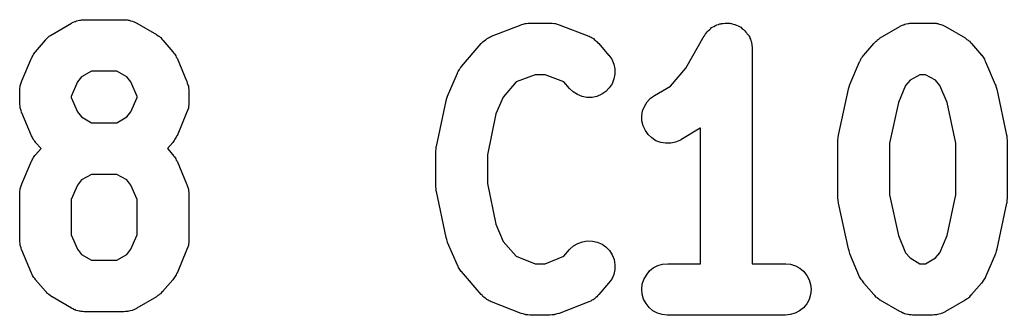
# Model space of a CAD drawing. Extents: x 137.1 to 164.6, y -146.9 to -60.6.
# Drawn here: x 145.522 to 148.398, y -127.202 to -126.342 of the extents above; entities that cross this region are included whole.
import ezdxf

# ---------------------------------------------------------------- set-up
doc = ezdxf.new("R2010")
doc.units = 0
doc.layers.add('BLACK', color=7, linetype='CONTINUOUS')

msp = doc.modelspace()

# ---------------------------------------------------------------- linework, layer by layer
at = {"layer": 'BLACK', "linetype": 'CONTINUOUS'}
for p, q in [((145.699, -126.343), (145.702, -126.342)), ((145.702, -126.342), (145.706, -126.342)), ((145.706, -126.342), (145.711, -126.342)), ((145.711, -126.342), (145.825, -126.342)), ((145.825, -126.342), (145.826, -126.342)), ((145.826, -126.342), (145.831, -126.342)), ((145.831, -126.342), (145.835, -126.342)), ((145.835, -126.342), (145.838, -126.343)), ((145.616, -126.385), (145.673, -126.352)), ((145.673, -126.352), (145.674, -126.351)), ((145.674, -126.351), (145.678, -126.349)), ((145.678, -126.349), (145.682, -126.347)), ((145.682, -126.347), (145.685, -126.347)), ((145.685, -126.347), (145.687, -126.345)), ((145.687, -126.345), (145.692, -126.344)), ((145.692, -126.344), (145.696, -126.343)), ((145.696, -126.343), (145.699, -126.343)), ((145.838, -126.343), (145.841, -126.343)), ((145.841, -126.343), (145.845, -126.345)), ((145.845, -126.345), (145.85, -126.346)), ((145.85, -126.346), (145.852, -126.347)), ((145.852, -126.347), (145.855, -126.348)), ((145.855, -126.348), (145.859, -126.35)), ((145.859, -126.35), (145.863, -126.352)), ((145.863, -126.352), (145.92, -126.385)), ((146.896, -126.39), (146.982, -126.357)), ((146.982, -126.357), (146.983, -126.356)), ((146.983, -126.356), (146.988, -126.355)), ((146.988, -126.355), (146.994, -126.353)), ((146.994, -126.353), (146.996, -126.353)), ((146.996, -126.353), (146.997, -126.353)), ((146.997, -126.353), (147.003, -126.352)), ((147.003, -126.352), (147.009, -126.352)), ((147.009, -126.352), (147.066, -126.352)), ((147.066, -126.352), (147.067, -126.352)), ((147.067, -126.352), (147.073, -126.352)), ((147.073, -126.352), (147.079, -126.353)), ((147.079, -126.353), (147.08, -126.353)), ((147.08, -126.353), (147.082, -126.353)), ((147.082, -126.353), (147.087, -126.355)), ((147.087, -126.355), (147.093, -126.357)), ((147.093, -126.357), (147.179, -126.39)), ((147.528, -126.373), (147.532, -126.37)), ((147.532, -126.37), (147.535, -126.367)), ((147.535, -126.367), (147.537, -126.365)), ((147.537, -126.365), (147.539, -126.364)), ((147.539, -126.364), (147.543, -126.362)), ((147.543, -126.362), (147.548, -126.359)), ((147.548, -126.359), (147.55, -126.358)), ((147.55, -126.358), (147.552, -126.357)), ((147.552, -126.357), (147.557, -126.356)), ((147.557, -126.356), (147.561, -126.354)), ((147.561, -126.354), (147.564, -126.354)), ((147.564, -126.354), (147.566, -126.353)), ((147.566, -126.353), (147.571, -126.353)), ((147.571, -126.353), (147.576, -126.352)), ((147.576, -126.352), (147.578, -126.352)), ((147.578, -126.352), (147.581, -126.352)), ((147.581, -126.352), (147.586, -126.352)), ((147.586, -126.352), (147.59, -126.352)), ((147.59, -126.352), (147.593, -126.353)), ((147.593, -126.353), (147.595, -126.353)), ((147.595, -126.353), (147.6, -126.355)), ((147.6, -126.355), (147.605, -126.356)), ((147.605, -126.356), (147.607, -126.357)), ((147.607, -126.357), (147.609, -126.358)), ((147.609, -126.358), (147.614, -126.36)), ((147.614, -126.36), (147.618, -126.362)), ((147.618, -126.362), (147.62, -126.363)), ((147.62, -126.363), (147.622, -126.364)), ((147.622, -126.364), (147.626, -126.368)), ((147.626, -126.368), (147.63, -126.37)), ((147.63, -126.37), (147.632, -126.372)), ((148.028, -126.395), (148.085, -126.362)), ((148.085, -126.362), (148.086, -126.361)), ((148.086, -126.361), (148.09, -126.359)), ((148.09, -126.359), (148.095, -126.357)), ((148.095, -126.357), (148.097, -126.357)), ((148.097, -126.357), (148.1, -126.355)), ((148.1, -126.355), (148.104, -126.354)), ((148.104, -126.354), (148.109, -126.353)), ((148.109, -126.353), (148.111, -126.353)), ((148.111, -126.353), (148.114, -126.352)), ((148.114, -126.352), (148.119, -126.352)), ((148.119, -126.352), (148.123, -126.352)), ((148.123, -126.352), (148.18, -126.352)), ((148.18, -126.352), (148.181, -126.352)), ((148.181, -126.352), (148.186, -126.352)), ((148.186, -126.352), (148.191, -126.352)), ((148.191, -126.352), (148.193, -126.353)), ((148.193, -126.353), (148.196, -126.353)), ((148.196, -126.353), (148.2, -126.355)), ((148.2, -126.355), (148.205, -126.356)), ((148.205, -126.356), (148.207, -126.357)), ((148.207, -126.357), (148.21, -126.358)), ((148.21, -126.358), (148.214, -126.36)), ((148.214, -126.36), (148.218, -126.362)), ((148.218, -126.362), (148.275, -126.395)), ((145.597, -126.4), (145.601, -126.397)), ((145.597, -126.401), (145.597, -126.4)), ((145.601, -126.397), (145.604, -126.394)), ((145.604, -126.394), (145.606, -126.392)), ((145.606, -126.392), (145.608, -126.39)), ((145.608, -126.39), (145.612, -126.388)), ((145.612, -126.388), (145.616, -126.385)), ((145.92, -126.385), (145.921, -126.386)), ((145.921, -126.386), (145.925, -126.389)), ((145.925, -126.389), (145.929, -126.391)), ((145.929, -126.391), (145.931, -126.393)), ((145.931, -126.393), (145.933, -126.394)), ((145.933, -126.394), (145.936, -126.398)), ((145.936, -126.398), (145.939, -126.401)), ((146.875, -126.403), (146.878, -126.4)), ((146.878, -126.4), (146.88, -126.399)), ((146.88, -126.399), (146.883, -126.397)), ((146.883, -126.397), (146.887, -126.395)), ((146.887, -126.395), (146.89, -126.393)), ((146.89, -126.393), (146.893, -126.392)), ((146.893, -126.392), (146.896, -126.39)), ((147.179, -126.39), (147.18, -126.39)), ((147.18, -126.39), (147.183, -126.392)), ((147.183, -126.392), (147.186, -126.393)), ((147.186, -126.393), (147.189, -126.395)), ((147.189, -126.395), (147.193, -126.397)), ((147.193, -126.397), (147.195, -126.399)), ((147.195, -126.399), (147.198, -126.401)), ((147.462, -126.483), (147.515, -126.389)), ((147.515, -126.389), (147.516, -126.389)), ((147.516, -126.389), (147.517, -126.387)), ((147.517, -126.387), (147.518, -126.384)), ((147.518, -126.384), (147.521, -126.381)), ((147.521, -126.381), (147.524, -126.377)), ((147.524, -126.377), (147.526, -126.375)), ((147.526, -126.375), (147.528, -126.373)), ((147.632, -126.372), (147.634, -126.374)), ((147.634, -126.374), (147.637, -126.378)), ((147.637, -126.378), (147.64, -126.381)), ((147.64, -126.381), (147.641, -126.383)), ((147.641, -126.383), (147.643, -126.385)), ((147.643, -126.385), (147.645, -126.389)), ((147.645, -126.389), (147.648, -126.393)), ((147.648, -126.393), (147.648, -126.396)), ((147.648, -126.396), (147.65, -126.398)), ((147.65, -126.398), (147.651, -126.403)), ((148.019, -126.402), (148.02, -126.4)), ((148.02, -126.4), (148.024, -126.398)), ((148.024, -126.398), (148.028, -126.395)), ((148.275, -126.395), (148.276, -126.396)), ((148.276, -126.396), (148.28, -126.399)), ((148.28, -126.399), (148.284, -126.401)), ((145.568, -126.435), (145.597, -126.401)), ((145.939, -126.401), (145.968, -126.435)), ((146.809, -126.478), (146.866, -126.411)), ((146.866, -126.411), (146.867, -126.41)), ((146.867, -126.41), (146.869, -126.408)), ((146.869, -126.408), (146.871, -126.406)), ((146.871, -126.406), (146.875, -126.403)), ((147.198, -126.401), (147.201, -126.404)), ((147.201, -126.404), (147.204, -126.406)), ((147.204, -126.406), (147.206, -126.409)), ((147.206, -126.409), (147.209, -126.411)), ((147.209, -126.411), (147.237, -126.445)), ((147.651, -126.403), (147.653, -126.407)), ((147.653, -126.407), (147.653, -126.41)), ((147.653, -126.41), (147.654, -126.412)), ((147.654, -126.412), (147.654, -126.417)), ((147.654, -126.417), (147.655, -126.422)), ((147.655, -126.422), (147.655, -126.424)), ((147.655, -126.424), (147.655, -126.427)), ((147.655, -126.427), (147.655, -127.052)), ((147.98, -126.445), (148.009, -126.411)), ((148.009, -126.411), (148.01, -126.41)), ((148.01, -126.41), (148.013, -126.407)), ((148.013, -126.407), (148.016, -126.404)), ((148.016, -126.404), (148.019, -126.402)), ((148.284, -126.401), (148.286, -126.403)), ((148.286, -126.403), (148.288, -126.404)), ((148.288, -126.404), (148.291, -126.408)), ((148.291, -126.408), (148.294, -126.411)), ((148.294, -126.411), (148.323, -126.445)), ((145.528, -126.52), (145.556, -126.454)), ((145.556, -126.454), (145.557, -126.453)), ((145.557, -126.453), (145.558, -126.45)), ((145.558, -126.45), (145.56, -126.447)), ((145.56, -126.447), (145.562, -126.443)), ((145.562, -126.443), (145.564, -126.44)), ((145.564, -126.44), (145.566, -126.437)), ((145.566, -126.437), (145.568, -126.435)), ((145.968, -126.435), (145.968, -126.435)), ((145.968, -126.435), (145.97, -126.438)), ((145.97, -126.438), (145.973, -126.441)), ((145.973, -126.441), (145.975, -126.444)), ((145.975, -126.444), (145.977, -126.447)), ((145.977, -126.447), (145.978, -126.451)), ((145.978, -126.451), (145.98, -126.454)), ((145.98, -126.454), (146.008, -126.52)), ((147.237, -126.445), (147.238, -126.445)), ((147.238, -126.445), (147.246, -126.457)), ((147.246, -126.457), (147.252, -126.471)), ((147.971, -126.46), (147.972, -126.457)), ((147.972, -126.457), (147.974, -126.453)), ((147.974, -126.453), (147.976, -126.45)), ((147.976, -126.45), (147.978, -126.447)), ((147.978, -126.447), (147.98, -126.445)), ((148.323, -126.445), (148.324, -126.445)), ((148.324, -126.445), (148.326, -126.448)), ((148.326, -126.448), (148.328, -126.451)), ((148.328, -126.451), (148.33, -126.454)), ((148.33, -126.454), (148.332, -126.457)), ((148.332, -126.457), (148.333, -126.461)), ((146.803, -126.487), (146.805, -126.483)), ((146.805, -126.483), (146.807, -126.481)), ((146.807, -126.481), (146.809, -126.478)), ((147.252, -126.471), (147.255, -126.485)), ((147.255, -126.485), (147.255, -126.5)), ((147.417, -126.535), (147.462, -126.483)), ((147.94, -126.53), (147.968, -126.464)), ((147.968, -126.464), (147.969, -126.463)), ((147.969, -126.463), (147.971, -126.46)), ((148.333, -126.461), (148.335, -126.464)), ((148.335, -126.464), (148.363, -126.53)), ((145.702, -126.508), (145.69, -126.523)), ((145.731, -126.492), (145.702, -126.508)), ((145.805, -126.492), (145.731, -126.492)), ((145.834, -126.508), (145.805, -126.492)), ((145.846, -126.523), (145.834, -126.508)), ((146.768, -126.564), (146.797, -126.497)), ((146.797, -126.496), (146.799, -126.493)), ((146.797, -126.497), (146.797, -126.496)), ((146.799, -126.493), (146.801, -126.49)), ((146.801, -126.49), (146.803, -126.487)), ((147.023, -126.502), (146.968, -126.523)), ((147.052, -126.502), (147.023, -126.502)), ((147.107, -126.523), (147.052, -126.502)), ((147.252, -126.514), (147.247, -126.528)), ((147.255, -126.5), (147.252, -126.514)), ((148.143, -126.502), (148.115, -126.518)), ((148.16, -126.502), (148.143, -126.502)), ((148.189, -126.518), (148.16, -126.502)), ((145.522, -126.544), (145.523, -126.534)), ((145.522, -126.549), (145.522, -126.544)), ((145.523, -126.534), (145.528, -126.52)), ((145.69, -126.523), (145.672, -126.565)), ((145.864, -126.565), (145.846, -126.523)), ((146.008, -126.52), (146.009, -126.521)), ((146.009, -126.521), (146.01, -126.527)), ((146.01, -126.527), (146.013, -126.535)), ((146.013, -126.535), (146.014, -126.55)), ((146.968, -126.523), (146.93, -126.567)), ((147.123, -126.542), (147.107, -126.523)), ((147.134, -126.552), (147.123, -126.542)), ((147.239, -126.54), (147.229, -126.551)), ((147.247, -126.528), (147.239, -126.54)), ((147.371, -126.562), (147.417, -126.535)), ((147.907, -126.678), (147.936, -126.544)), ((147.936, -126.543), (147.938, -126.537)), ((147.936, -126.544), (147.936, -126.543)), ((147.938, -126.537), (147.94, -126.53)), ((148.102, -126.533), (148.081, -126.583)), ((148.115, -126.518), (148.102, -126.533)), ((148.202, -126.533), (148.189, -126.518)), ((148.223, -126.583), (148.202, -126.533)), ((148.363, -126.53), (148.363, -126.53)), ((148.363, -126.53), (148.363, -126.53)), ((148.363, -126.53), (148.364, -126.53)), ((148.364, -126.53), (148.364, -126.531)), ((148.364, -126.531), (148.366, -126.538)), ((148.366, -126.538), (148.368, -126.544)), ((148.368, -126.544), (148.396, -126.678)), ((145.522, -126.55), (145.522, -126.549)), ((145.522, -126.583), (145.522, -126.55)), ((145.672, -126.565), (145.672, -126.568)), ((145.672, -126.568), (145.69, -126.61)), ((145.846, -126.61), (145.864, -126.568)), ((145.864, -126.568), (145.864, -126.565)), ((146.014, -126.55), (146.014, -126.583)), ((146.764, -126.577), (146.766, -126.57)), ((146.766, -126.57), (146.768, -126.564)), ((146.93, -126.567), (146.909, -126.616)), ((147.146, -126.56), (147.134, -126.552)), ((147.16, -126.565), (147.146, -126.56)), ((147.174, -126.568), (147.16, -126.565)), ((147.189, -126.568), (147.174, -126.568)), ((147.203, -126.565), (147.189, -126.568)), ((147.217, -126.559), (147.203, -126.565)), ((147.229, -126.551), (147.217, -126.559)), ((147.349, -126.581), (147.359, -126.57)), ((147.359, -126.57), (147.371, -126.562)), ((145.523, -126.598), (145.522, -126.583)), ((145.526, -126.606), (145.523, -126.598)), ((146.013, -126.599), (146.008, -126.613)), ((146.014, -126.585), (146.013, -126.599)), ((146.014, -126.583), (146.014, -126.584)), ((146.014, -126.584), (146.014, -126.585)), ((146.736, -126.711), (146.764, -126.578)), ((146.764, -126.578), (146.764, -126.577)), ((146.764, -126.578), (146.764, -126.578)), ((146.764, -126.578), (146.764, -126.578)), ((146.764, -126.578), (146.764, -126.578)), ((147.336, -126.607), (147.342, -126.594)), ((147.342, -126.594), (147.349, -126.581)), ((148.081, -126.583), (148.055, -126.701)), ((148.248, -126.701), (148.223, -126.583)), ((145.527, -126.612), (145.526, -126.606)), ((145.528, -126.613), (145.527, -126.612)), ((145.556, -126.68), (145.528, -126.613)), ((145.69, -126.61), (145.702, -126.625)), ((145.702, -126.625), (145.731, -126.642)), ((145.805, -126.642), (145.834, -126.625)), ((145.834, -126.625), (145.846, -126.61)), ((146.008, -126.613), (145.98, -126.68)), ((146.909, -126.616), (146.884, -126.735)), ((147.334, -126.622), (147.336, -126.607)), ((147.334, -126.636), (147.334, -126.622)), ((145.731, -126.642), (145.805, -126.642)), ((147.338, -126.651), (147.334, -126.636)), ((147.344, -126.664), (147.338, -126.651)), ((147.504, -126.658), (147.447, -126.691)), ((147.505, -126.657), (147.504, -126.658)), ((147.505, -127.052), (147.505, -126.657)), ((145.558, -126.683), (145.556, -126.68)), ((145.559, -126.686), (145.558, -126.683)), ((145.561, -126.689), (145.559, -126.686)), ((145.976, -126.687), (145.974, -126.69)), ((145.978, -126.684), (145.976, -126.687)), ((145.979, -126.681), (145.978, -126.684)), ((145.98, -126.68), (145.979, -126.681)), ((147.352, -126.676), (147.344, -126.664)), ((147.363, -126.686), (147.352, -126.676)), ((147.375, -126.694), (147.363, -126.686)), ((147.905, -126.692), (147.906, -126.685)), ((147.906, -126.685), (147.907, -126.678)), ((147.907, -126.678), (147.907, -126.678)), ((147.907, -126.678), (147.907, -126.678)), ((148.396, -126.678), (148.397, -126.679)), ((148.397, -126.679), (148.397, -126.679)), ((148.397, -126.679), (148.397, -126.679)), ((148.397, -126.679), (148.397, -126.686)), ((148.397, -126.686), (148.398, -126.693)), ((145.563, -126.692), (145.561, -126.689)), ((145.566, -126.695), (145.563, -126.692)), ((145.568, -126.698), (145.566, -126.695)), ((145.568, -126.699), (145.568, -126.698)), ((145.584, -126.717), (145.568, -126.699)), ((145.968, -126.699), (145.952, -126.717)), ((145.97, -126.696), (145.968, -126.699)), ((145.972, -126.693), (145.97, -126.696)), ((145.974, -126.69), (145.972, -126.693)), ((146.735, -126.718), (146.735, -126.711)), ((146.735, -126.711), (146.736, -126.711)), ((146.736, -126.711), (146.736, -126.711)), ((147.389, -126.699), (147.375, -126.694)), ((147.403, -126.701), (147.389, -126.699)), ((147.418, -126.701), (147.403, -126.701)), ((147.432, -126.698), (147.418, -126.701)), ((147.446, -126.692), (147.432, -126.698)), ((147.447, -126.691), (147.446, -126.692)), ((147.905, -126.693), (147.905, -126.692)), ((147.905, -126.692), (147.905, -126.692)), ((147.905, -126.692), (147.905, -126.692)), ((147.905, -126.86), (147.905, -126.693)), ((148.055, -126.701), (148.055, -126.852)), ((148.248, -126.852), (148.248, -126.701)), ((148.398, -126.693), (148.398, -126.693)), ((148.398, -126.693), (148.398, -126.693)), ((148.398, -126.693), (148.398, -126.86)), ((145.56, -126.747), (145.562, -126.743)), ((145.562, -126.743), (145.564, -126.74)), ((145.564, -126.74), (145.566, -126.737)), ((145.566, -126.737), (145.568, -126.735)), ((145.568, -126.735), (145.584, -126.717)), ((145.952, -126.717), (145.968, -126.735)), ((145.968, -126.735), (145.968, -126.735)), ((145.968, -126.735), (145.97, -126.738)), ((145.97, -126.738), (145.973, -126.741)), ((145.973, -126.741), (145.975, -126.744)), ((145.975, -126.744), (145.977, -126.747)), ((146.734, -126.725), (146.735, -126.718)), ((146.734, -126.726), (146.734, -126.725)), ((146.734, -126.727), (146.734, -126.726)), ((146.734, -126.726), (146.734, -126.726)), ((146.734, -126.827), (146.734, -126.727)), ((146.884, -126.735), (146.884, -126.819)), ((145.528, -126.82), (145.556, -126.754)), ((145.556, -126.754), (145.557, -126.753)), ((145.557, -126.753), (145.558, -126.75)), ((145.558, -126.75), (145.56, -126.747)), ((145.977, -126.747), (145.978, -126.751)), ((145.978, -126.751), (145.98, -126.754)), ((145.98, -126.754), (146.008, -126.82)), ((145.731, -126.792), (145.702, -126.808)), ((145.805, -126.792), (145.731, -126.792)), ((145.834, -126.808), (145.805, -126.792)), ((145.523, -126.834), (145.528, -126.82)), ((145.69, -126.823), (145.672, -126.865)), ((145.702, -126.808), (145.69, -126.823)), ((145.846, -126.823), (145.834, -126.808)), ((145.864, -126.865), (145.846, -126.823)), ((146.008, -126.82), (146.009, -126.821)), ((146.009, -126.821), (146.011, -126.827)), ((146.011, -126.827), (146.013, -126.835)), ((146.735, -126.834), (146.734, -126.827)), ((146.734, -126.827), (146.734, -126.827)), ((146.734, -126.827), (146.734, -126.827)), ((146.884, -126.819), (146.909, -126.937)), ((145.522, -126.844), (145.523, -126.834)), ((145.522, -126.849), (145.522, -126.844)), ((145.522, -126.85), (145.522, -126.849)), ((145.522, -126.983), (145.522, -126.85)), ((146.013, -126.835), (146.014, -126.85)), ((146.014, -126.85), (146.014, -126.983)), ((146.735, -126.841), (146.735, -126.834)), ((146.736, -126.842), (146.735, -126.841)), ((146.735, -126.841), (146.735, -126.841)), ((146.735, -126.841), (146.735, -126.841)), ((146.764, -126.976), (146.736, -126.842)), ((147.906, -126.867), (147.905, -126.86)), ((147.905, -126.86), (147.905, -126.86)), ((147.905, -126.86), (147.905, -126.86)), ((148.055, -126.852), (148.081, -126.97)), ((148.223, -126.97), (148.248, -126.852)), ((148.398, -126.86), (148.398, -126.861)), ((145.672, -126.865), (145.672, -126.968)), ((145.864, -126.968), (145.864, -126.865)), ((147.907, -126.875), (147.906, -126.867)), ((147.907, -126.876), (147.907, -126.875)), ((147.907, -126.875), (147.907, -126.875)), ((147.907, -126.875), (147.907, -126.875)), ((147.936, -127.009), (147.907, -126.876)), ((148.396, -126.876), (148.368, -127.009)), ((148.397, -126.876), (148.396, -126.876)), ((148.396, -126.876), (148.396, -126.876)), ((148.398, -126.861), (148.397, -126.868)), ((148.397, -126.868), (148.397, -126.876)), ((148.398, -126.861), (148.398, -126.861)), ((148.398, -126.861), (148.398, -126.861)), ((146.909, -126.937), (146.93, -126.987)), ((145.672, -126.968), (145.69, -127.01)), ((145.846, -127.01), (145.864, -126.968)), ((148.081, -126.97), (148.102, -127.02)), ((148.202, -127.02), (148.223, -126.97)), ((145.523, -126.998), (145.522, -126.983)), ((145.526, -127.006), (145.523, -126.998)), ((146.013, -126.999), (146.008, -127.013)), ((146.014, -126.986), (146.013, -126.999)), ((146.014, -126.983), (146.014, -126.984)), ((146.014, -126.984), (146.014, -126.986)), ((146.766, -126.982), (146.764, -126.976)), ((146.768, -126.989), (146.766, -126.982)), ((146.768, -126.99), (146.768, -126.989)), ((146.797, -127.056), (146.768, -126.99)), ((146.93, -126.987), (146.968, -127.03)), ((147.124, -127.01), (147.135, -127)), ((147.135, -127), (147.147, -126.993)), ((147.147, -126.993), (147.161, -126.988)), ((147.161, -126.988), (147.175, -126.985)), ((147.175, -126.985), (147.19, -126.986)), ((147.19, -126.986), (147.204, -126.989)), ((147.204, -126.989), (147.218, -126.995)), ((147.218, -126.995), (147.229, -127.003)), ((147.229, -127.003), (147.24, -127.014)), ((145.527, -127.012), (145.526, -127.006)), ((145.528, -127.013), (145.527, -127.012)), ((145.556, -127.08), (145.528, -127.013)), ((145.69, -127.01), (145.702, -127.025)), ((145.702, -127.025), (145.731, -127.042)), ((145.805, -127.042), (145.834, -127.025)), ((145.834, -127.025), (145.846, -127.01)), ((146.008, -127.013), (145.98, -127.08)), ((146.968, -127.03), (147.023, -127.052)), ((147.052, -127.052), (147.107, -127.03)), ((147.107, -127.03), (147.123, -127.011)), ((147.123, -127.011), (147.124, -127.01)), ((147.24, -127.014), (147.247, -127.026)), ((147.247, -127.026), (147.253, -127.04)), ((147.938, -127.015), (147.936, -127.009)), ((147.94, -127.022), (147.938, -127.015)), ((147.94, -127.023), (147.94, -127.022)), ((147.968, -127.09), (147.94, -127.023)), ((148.102, -127.02), (148.115, -127.035)), ((148.189, -127.035), (148.202, -127.02)), ((148.364, -127.023), (148.335, -127.09)), ((148.366, -127.016), (148.364, -127.023)), ((148.368, -127.01), (148.366, -127.016)), ((148.368, -127.009), (148.368, -127.009)), ((148.368, -127.009), (148.368, -127.009)), ((148.368, -127.009), (148.368, -127.009)), ((148.368, -127.009), (148.368, -127.01)), ((145.731, -127.042), (145.805, -127.042)), ((146.799, -127.059), (146.797, -127.056)), ((146.8, -127.063), (146.799, -127.059)), ((147.023, -127.052), (147.052, -127.052)), ((147.253, -127.04), (147.255, -127.055)), ((147.255, -127.055), (147.255, -127.069)), ((147.367, -127.064), (147.38, -127.057)), ((147.38, -127.057), (147.394, -127.053)), ((147.394, -127.053), (147.409, -127.052)), ((147.409, -127.052), (147.505, -127.052)), ((147.655, -127.052), (147.752, -127.052)), ((147.752, -127.052), (147.753, -127.052)), ((147.753, -127.052), (147.767, -127.053)), ((147.767, -127.053), (147.781, -127.058)), ((147.781, -127.058), (147.794, -127.065)), ((148.115, -127.035), (148.143, -127.052)), ((148.143, -127.052), (148.16, -127.052)), ((148.16, -127.052), (148.189, -127.035)), ((145.558, -127.083), (145.556, -127.08)), ((145.559, -127.086), (145.558, -127.083)), ((145.561, -127.089), (145.559, -127.086)), ((145.563, -127.092), (145.561, -127.089)), ((145.974, -127.09), (145.972, -127.093)), ((145.976, -127.087), (145.974, -127.09)), ((145.978, -127.084), (145.976, -127.087)), ((145.979, -127.081), (145.978, -127.084)), ((145.98, -127.08), (145.979, -127.081)), ((146.802, -127.066), (146.8, -127.063)), ((146.804, -127.069), (146.802, -127.066)), ((146.806, -127.072), (146.804, -127.069)), ((146.808, -127.075), (146.806, -127.072)), ((146.809, -127.075), (146.808, -127.075)), ((146.866, -127.142), (146.809, -127.075)), ((147.252, -127.083), (147.246, -127.097)), ((147.255, -127.069), (147.252, -127.083)), ((147.34, -127.098), (147.347, -127.085)), ((147.347, -127.085), (147.356, -127.073)), ((147.356, -127.073), (147.367, -127.064)), ((147.794, -127.065), (147.805, -127.074)), ((147.805, -127.074), (147.814, -127.086)), ((147.814, -127.086), (147.821, -127.099)), ((147.97, -127.093), (147.968, -127.09)), ((148.335, -127.09), (148.335, -127.091)), ((145.566, -127.095), (145.563, -127.092)), ((145.568, -127.098), (145.566, -127.095)), ((145.568, -127.099), (145.568, -127.098)), ((145.597, -127.132), (145.568, -127.099)), ((145.968, -127.099), (145.939, -127.132)), ((145.97, -127.096), (145.968, -127.099)), ((145.972, -127.093), (145.97, -127.096)), ((147.237, -127.109), (147.209, -127.142)), ((147.246, -127.097), (147.237, -127.109)), ((147.334, -127.126), (147.335, -127.112)), ((147.335, -127.112), (147.34, -127.098)), ((147.821, -127.099), (147.825, -127.113)), ((147.825, -127.113), (147.827, -127.127)), ((147.972, -127.096), (147.97, -127.093)), ((147.974, -127.099), (147.972, -127.096)), ((147.976, -127.102), (147.974, -127.099)), ((147.978, -127.105), (147.976, -127.102)), ((147.98, -127.108), (147.978, -127.105)), ((147.98, -127.109), (147.98, -127.108)), ((148.009, -127.142), (147.98, -127.109)), ((148.323, -127.109), (148.294, -127.142)), ((148.325, -127.106), (148.323, -127.109)), ((148.327, -127.103), (148.325, -127.106)), ((148.329, -127.1), (148.327, -127.103)), ((148.331, -127.097), (148.329, -127.1)), ((148.333, -127.094), (148.331, -127.097)), ((148.335, -127.091), (148.333, -127.094)), ((145.6, -127.135), (145.597, -127.132)), ((145.603, -127.139), (145.6, -127.135)), ((145.605, -127.14), (145.603, -127.139)), ((145.607, -127.142), (145.605, -127.14)), ((145.611, -127.145), (145.607, -127.142)), ((145.615, -127.148), (145.611, -127.145)), ((145.924, -127.145), (145.92, -127.148)), ((145.928, -127.143), (145.924, -127.145)), ((145.93, -127.141), (145.928, -127.143)), ((145.932, -127.14), (145.93, -127.141)), ((145.935, -127.136), (145.932, -127.14)), ((145.939, -127.133), (145.935, -127.136)), ((145.939, -127.132), (145.939, -127.133)), ((146.869, -127.144), (146.866, -127.142)), ((146.871, -127.147), (146.869, -127.144)), ((146.874, -127.149), (146.871, -127.147)), ((147.206, -127.145), (147.203, -127.148)), ((147.208, -127.143), (147.206, -127.145)), ((147.209, -127.142), (147.208, -127.143)), ((147.335, -127.141), (147.334, -127.126)), ((147.339, -127.155), (147.335, -127.141)), ((147.825, -127.142), (147.821, -127.156)), ((147.827, -127.127), (147.825, -127.142)), ((148.012, -127.145), (148.009, -127.142)), ((148.016, -127.149), (148.012, -127.145)), ((148.29, -127.146), (148.287, -127.15)), ((148.294, -127.143), (148.29, -127.146)), ((148.294, -127.142), (148.294, -127.143)), ((145.616, -127.148), (145.615, -127.148)), ((145.673, -127.181), (145.616, -127.148)), ((145.92, -127.148), (145.863, -127.181)), ((146.877, -127.152), (146.874, -127.149)), ((146.88, -127.154), (146.877, -127.152)), ((146.882, -127.156), (146.88, -127.154)), ((146.886, -127.158), (146.882, -127.156)), ((146.889, -127.16), (146.886, -127.158)), ((146.892, -127.161), (146.889, -127.16)), ((146.895, -127.163), (146.892, -127.161)), ((146.896, -127.163), (146.895, -127.163)), ((146.982, -127.197), (146.896, -127.163)), ((147.179, -127.163), (147.093, -127.197)), ((147.182, -127.162), (147.179, -127.163)), ((147.185, -127.161), (147.182, -127.162)), ((147.188, -127.158), (147.185, -127.161)), ((147.192, -127.157), (147.188, -127.158)), ((147.195, -127.155), (147.192, -127.157)), ((147.197, -127.153), (147.195, -127.155)), ((147.2, -127.15), (147.197, -127.153)), ((147.203, -127.148), (147.2, -127.15)), ((147.346, -127.168), (147.339, -127.155)), ((147.355, -127.179), (147.346, -127.168)), ((147.814, -127.169), (147.805, -127.18)), ((147.821, -127.156), (147.814, -127.169)), ((148.018, -127.15), (148.016, -127.149)), ((148.02, -127.152), (148.018, -127.15)), ((148.024, -127.155), (148.02, -127.152)), ((148.027, -127.158), (148.024, -127.155)), ((148.028, -127.158), (148.027, -127.158)), ((148.085, -127.191), (148.028, -127.158)), ((148.275, -127.158), (148.218, -127.191)), ((148.279, -127.155), (148.275, -127.158)), ((148.283, -127.153), (148.279, -127.155)), ((148.285, -127.151), (148.283, -127.153)), ((148.287, -127.15), (148.285, -127.151)), ((145.677, -127.183), (145.673, -127.181)), ((145.681, -127.186), (145.677, -127.183)), ((145.684, -127.186), (145.681, -127.186)), ((145.686, -127.188), (145.684, -127.186)), ((145.691, -127.189), (145.686, -127.188)), ((145.695, -127.19), (145.691, -127.189)), ((145.698, -127.19), (145.695, -127.19)), ((145.701, -127.191), (145.698, -127.19)), ((145.705, -127.191), (145.701, -127.191)), ((145.71, -127.192), (145.705, -127.191)), ((145.711, -127.192), (145.71, -127.192)), ((145.825, -127.192), (145.711, -127.192)), ((145.83, -127.191), (145.825, -127.192)), ((145.834, -127.191), (145.83, -127.191)), ((145.837, -127.191), (145.834, -127.191)), ((145.84, -127.19), (145.837, -127.191)), ((145.844, -127.189), (145.84, -127.19)), ((145.849, -127.188), (145.844, -127.189)), ((145.851, -127.187), (145.849, -127.188)), ((145.854, -127.186), (145.851, -127.187)), ((145.858, -127.184), (145.854, -127.186)), ((145.862, -127.182), (145.858, -127.184)), ((145.863, -127.181), (145.862, -127.182)), ((146.988, -127.198), (146.982, -127.197)), ((146.993, -127.2), (146.988, -127.198)), ((146.995, -127.2), (146.993, -127.2)), ((146.996, -127.201), (146.995, -127.2)), ((147.002, -127.201), (146.996, -127.201)), ((147.008, -127.202), (147.002, -127.201)), ((147.009, -127.202), (147.008, -127.202)), ((147.066, -127.202), (147.009, -127.202)), ((147.072, -127.201), (147.066, -127.202)), ((147.078, -127.201), (147.072, -127.201)), ((147.079, -127.2), (147.078, -127.201)), ((147.081, -127.2), (147.079, -127.2)), ((147.086, -127.198), (147.081, -127.2)), ((147.092, -127.197), (147.086, -127.198)), ((147.093, -127.197), (147.092, -127.197)), ((147.366, -127.189), (147.355, -127.179)), ((147.379, -127.196), (147.366, -127.189)), ((147.393, -127.2), (147.379, -127.196)), ((147.408, -127.202), (147.393, -127.2)), ((147.409, -127.202), (147.408, -127.202)), ((147.752, -127.202), (147.409, -127.202)), ((147.766, -127.2), (147.752, -127.202)), ((147.78, -127.196), (147.766, -127.2)), ((147.793, -127.189), (147.78, -127.196)), ((147.805, -127.18), (147.793, -127.189)), ((148.09, -127.193), (148.085, -127.191)), ((148.094, -127.196), (148.09, -127.193)), ((148.096, -127.196), (148.094, -127.196)), ((148.099, -127.198), (148.096, -127.196)), ((148.103, -127.199), (148.099, -127.198)), ((148.108, -127.2), (148.103, -127.199)), ((148.11, -127.2), (148.108, -127.2)), ((148.113, -127.201), (148.11, -127.2)), ((148.118, -127.201), (148.113, -127.201)), ((148.122, -127.202), (148.118, -127.201)), ((148.123, -127.202), (148.122, -127.202)), ((148.18, -127.202), (148.123, -127.202)), ((148.185, -127.201), (148.18, -127.202)), ((148.189, -127.201), (148.185, -127.201)), ((148.192, -127.201), (148.189, -127.201)), ((148.195, -127.2), (148.192, -127.201)), ((148.199, -127.199), (148.195, -127.2)), ((148.204, -127.198), (148.199, -127.199)), ((148.206, -127.197), (148.204, -127.198)), ((148.209, -127.196), (148.206, -127.197)), ((148.213, -127.194), (148.209, -127.196)), ((148.217, -127.192), (148.213, -127.194)), ((148.218, -127.191), (148.217, -127.192))]:
    msp.add_line(p, q, dxfattribs=at)

doc.saveas('drawing.dxf')
